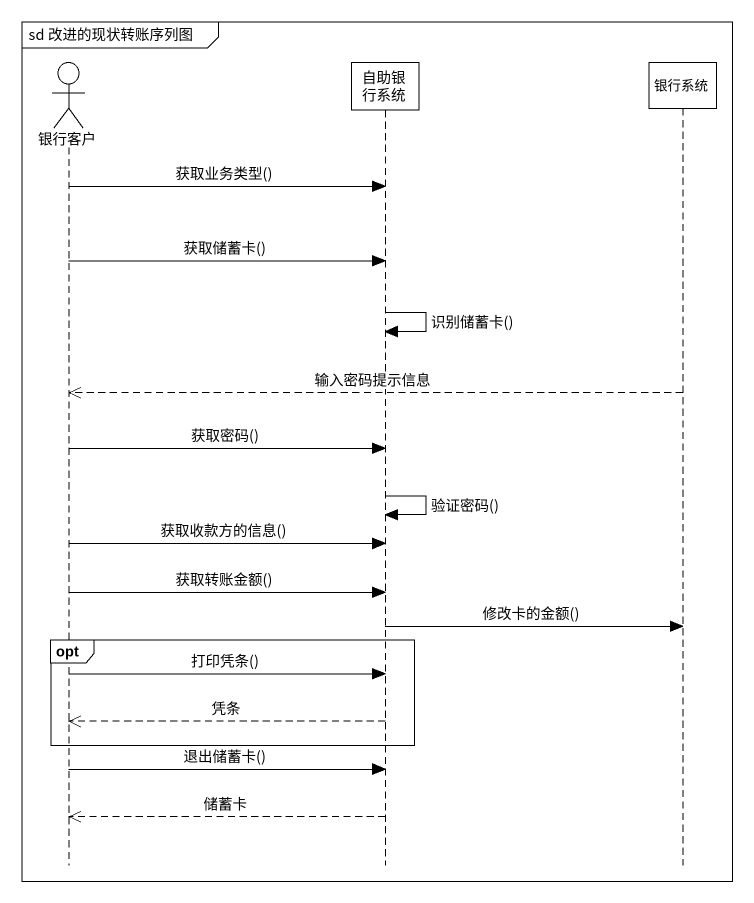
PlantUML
@startuml
mainframe sd 改进的现状转账序列图
hide footbox
actor 银行客户
participant 自助银行系统
participant 银行系统

银行客户 -> 自助银行系统 : 获取业务类型()
银行客户 -> 自助银行系统 : 获取储蓄卡()
自助银行系统 -> 自助银行系统 : 识别储蓄卡()
银行系统 -->> 银行客户 : 输入密码提示信息
银行客户 -> 自助银行系统 : 获取密码()
自助银行系统 -> 自助银行系统 : 验证密码()
银行客户 -> 自助银行系统 : 获取收款方的信息()
银行客户 -> 自助银行系统 : 获取转账金额()
自助银行系统 -> 银行系统 : 修改卡的金额()
opt
  银行客户 -> 自助银行系统 : 打印凭条()
  自助银行系统 -->> 银行客户 : 凭条
end
银行客户 -> 自助银行系统 : 退出储蓄卡()
自助银行系统 -->> 银行客户 : 储蓄卡
@enduml
